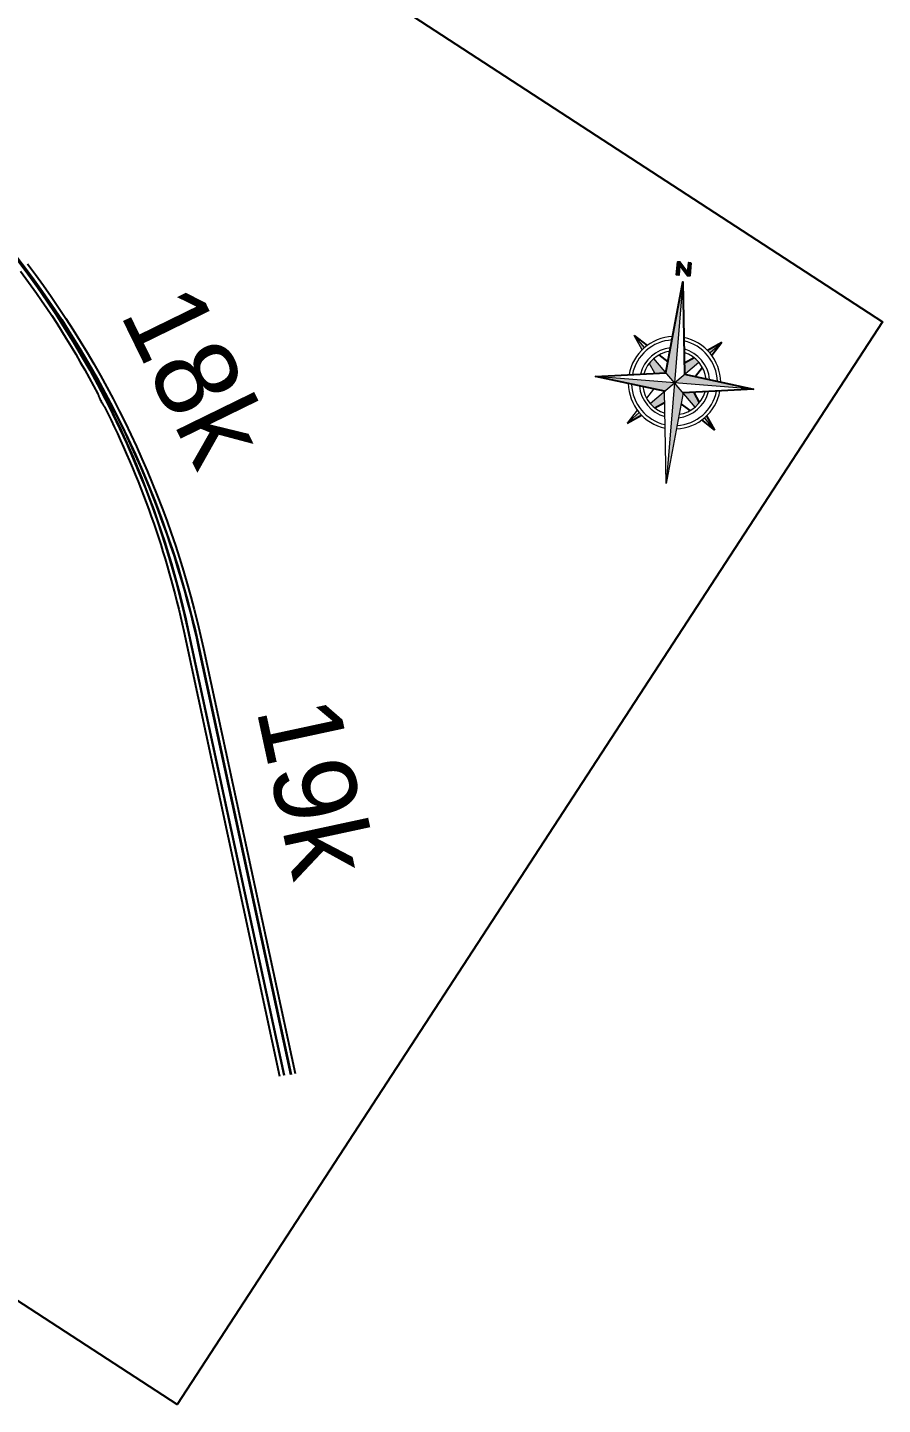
# Model space of a CAD drawing. Header units: millimetres. Extents: x 156921 to 159642, y 477538 to 479586.
# Drawn here: x 158767.3 to 158803.6, y 478596.2 to 478654.8 of the extents above; entities that cross this region are included whole.
import ezdxf

# ---------------------------------------------------------------- set-up
doc = ezdxf.new("R2010")
doc.units = ezdxf.units.MM
doc.header["$MEASUREMENT"] = 0
doc.linetypes.add('CONT', pattern=[2, 1, 1])
doc.layers.add('WD_일반', color=7, linetype='Continuous')
doc.layers.add('공통_심벌', color=3, linetype='Continuous')
doc.styles.get("Standard").update_dxf_attribs({"font": 'BAREUNDOTUMPRO1.TTF'})

# ---------------------------------------------------------------- blocks, each defined once
blk = doc.blocks.new('CXBEAR3')
blk.add_hatch(color=7).paths.add_polyline_path([(1.5, 27.5), (1.5, 24.5), (1, 24.5), (-1, 26.74), (-1, 24.5), (-1.5, 24.5), (-1.5, 27.5), (-1, 27.5), (1, 25.26), (1, 27.5)], flags=0)
h = blk.add_hatch(color=7)
h.paths.add_polyline_path([(0, 23), (-2.12, 2.12), (0, 0)])
h.paths.add_polyline_path([(0, -23), (2.12, -2.12), (0, 0)])
h.paths.add_polyline_path([(18, 0), (2.12, 2.12), (0, 0)])
h.paths.add_polyline_path([(-18, 0), (-2.12, -2.12), (0, 0)])
h.paths.add_polyline_path([(-1.87, -4.58), (-2.12, -2.12), (-5.13, -5.13, 0.048914), (-4.03, -6.02)])
h.paths.add_polyline_path([(2.12, -2.12), (5.13, -5.13, 0.051028), (6.06, -3.98), (4.62, -1.79)])
h.paths.add_polyline_path([(1.87, 4.58), (2.12, 2.12), (5.13, 5.13, 0.048914), (4.03, 6.02)])
h.paths.add_polyline_path([(-4.62, 1.79), (-2.12, 2.12), (-5.13, 5.13, 0.051028), (-6.06, 3.98)])
h.paths.add_polyline_path([(-7.95, 6.86, -0.018237), (-7.42, 7.42), (-10, 10)])
h.paths.add_polyline_path([(-6.89, -7.93, -0.017511), (-7.42, -7.42), (-10, -10)])
h.paths.add_polyline_path([(7.95, -6.86, -0.018237), (7.42, -7.42), (10, -10)])
h.paths.add_polyline_path([(6.89, 7.93, -0.017511), (7.42, 7.42), (10, 10)])
at = {"color": 7, "lineweight": 0}
for p, q in [((-1, 27.5), (-1, 27.5)), ((0, 23), (0, -23)), ((-7.42, 7.42), (-10, 10)), ((-7.95, 6.86), (-10, 10)), ((7.42, 7.42), (10, 10)), ((-4.65, 1.83), (-6.06, 3.98)), ((5.13, -5.13), (-5.13, 5.13)), ((-5.13, -5.13), (5.13, 5.13)), ((18, 0), (-18, 0)), ((-4.65, -1.83), (-6.06, -3.98)), ((0, -23), (-2.12, -2.12)), ((2.12, -2.12), (0, -23)), ((-7.95, -6.86), (-10, -10)), ((-10, -10), (-7.42, -7.42)), ((10, -10), (7.42, -7.42))]:
    blk.add_line(p, q, dxfattribs=at)
at = {"color": 7}
blk.add_lwpolyline([(1.5, 27.5), (1.5, 24.5), (1, 24.5), (-1, 26.74), (-1, 24.5), (-1.5, 24.5), (-1.5, 27.5), (-1, 27.5), (1, 25.26), (1, 27.5)], close=True, dxfattribs=at)
for points in [[(-2.12, 2.12), (0, 23), (2.12, 2.12), (18, 0), (2.12, -2.12)], [(-10, 10), (-6.89, 7.93)], [(10, 10), (6.89, 7.93)], [(10, 10), (7.95, 6.86)], [(-4.03, 6.02), (-1.92, 4.62)], [(4.03, 6.02), (1.92, 4.62)], [(6.06, 3.98), (4.65, 1.83)], [(-2.12, -2.12), (-18, 0), (-2.12, 2.12)], [(6.06, -3.98), (4.65, -1.83)], [(-4.03, -6.02), (-1.92, -4.62)], [(4.03, -6.02), (1.92, -4.62)], [(-10, -10), (-6.89, -7.93)], [(10, -10), (6.89, -7.93)], [(10, -10), (7.95, -6.86)]]:
    blk.add_lwpolyline(points, dxfattribs=at)
at = {"color": 7, "lineweight": 0}
for radius, start, end in [(10.5, 96.9908, 174.4886), (9.75, 97.9936, 173.4591), (10.5, 5.5114, 83.0092), (9.75, 6.5409, 82.0064), (8, 101.093, 170.2753), (7.25, 102.9022, 168.4156), (8, 9.7247, 78.907), (7.25, 11.5844, 77.0978), (10.5, 185.5114, 263.0092), (9.75, 186.5409, 262.0064), (8, 189.7247, 258.907), (7.25, 191.5844, 257.0978), (10.5, 276.9908, 354.4886), (9.75, 277.9936, 353.4591), (8, 281.093, 350.2753), (7.25, 282.9022, 348.4156)]:
    blk.add_arc((0, 0), radius, start, end, dxfattribs=at)

msp = doc.modelspace()

# ---------------------------------------------------------------- linework, layer by layer
at = {"layer": 'WD_일반', "color": 7, "linetype": 'CONT', "flags": 128}
msp.add_lwpolyline([(158694.698, 478713.251), (158803.635, 478642.309), (158773.621, 478596.22), (158664.684, 478667.162)], close=True, dxfattribs=at)
at = {"layer": 'WD_일반', "color": 7, "linetype": 'CONT', "lineweight": -3, "flags": 128}
for points in [[(158763.665, 478648.627, -0.140701), (158774.078, 478629.186), (158778.16, 478610.235)], [(158763.702, 478648.664, -0.140701), (158774.575, 478628.364), (158778.473, 478610.271)], [(158767.261, 478644.781, -0.108718), (158774.749, 478628.401), (158778.646, 478610.308)], [(158766.965, 478644.474, -0.03883), (158770.246, 478639.248), (158770.252, 478639.232), (158770.259, 478639.216), (158770.266, 478639.2), (158770.273, 478639.184), (158770.279, 478639.168), (158770.286, 478639.152), (158770.293, 478639.136), (158770.3, 478639.12), (158770.306, 478639.104), (158770.313, 478639.088), (158770.32, 478639.072), (158770.326, 478639.056, -0.001304), (158770.421, 478638.871), (158770.43, 478638.857), (158770.44, 478638.842), (158770.449, 478638.827), (158770.458, 478638.812), (158770.467, 478638.798), (158770.476, 478638.783), (158770.485, 478638.768), (158770.494, 478638.753), (158770.503, 478638.738), (158770.513, 478638.724), (158770.522, 478638.709), (158770.531, 478638.694, -0.063877), (158773.905, 478629.149), (158777.987, 478610.197)], [(158768.035, 478643.312, -0.996483), (158768.064, 478643.332)], [(158768.035, 478643.312, -0.996483), (158768.064, 478643.332)], [(158768.035, 478643.312, -0.096993), (158774.098, 478629.191), (158778.181, 478610.239)], [(158768.064, 478643.332, -0.098773), (158774.555, 478628.36), (158778.452, 478610.267)]]:
    msp.add_lwpolyline(points, format="xyb", dxfattribs=at)

# ---------------------------------------------------------------- block references
at = {"layer": '공통_심벌', "color": 3, "linetype": 'CONT', "xscale": 0.1872354000389445, "yscale": 0.1872354000389445, "zscale": 0.1872354000389445, "rotation": 355.3606248167492}
msp.add_blockref('CXBEAR3', (158794.787, 478639.717), dxfattribs=at)

# ---------------------------------------------------------------- texts
at = {"layer": 'WD_일반', "color": 7, "linetype": 'ByBlock', "lineweight": -3, "char_height": 3.5, "attachment_point": 8}
for s, insert, rotation in [('18k', (158772.78, 478639.255), 296.07805), ('19k', (158777.734, 478622.121), 282.15647)]:
    msp.add_mtext(s, dxfattribs=dict(at, insert=insert, rotation=rotation))

doc.saveas('drawing.dxf')
